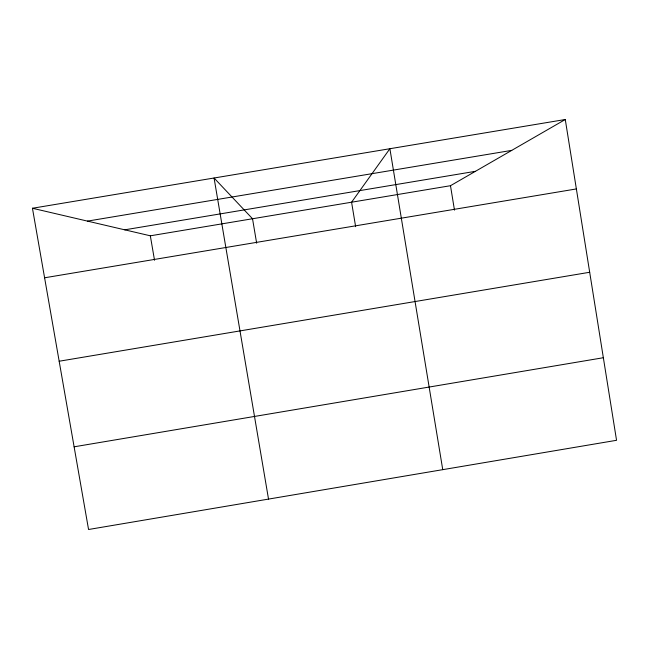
<?xml version="1.0" encoding="UTF-8"?>
<svg xmlns="http://www.w3.org/2000/svg" width="649" height="649" viewBox="0 0 649 649"><rect width="100%" height="100%" fill="white"/><g stroke="black" fill="none" stroke-linecap="round" stroke-linejoin="round"><path stroke-width="0.97" d="M32.45 208.256L150.333 235.806L450.487 185.703L565.271 119.505L616.55 440.298L88.556 529.495L32.45 208.256L565.271 119.505M59.164 361.233L589.69 272.264M74.116 446.812L603.351 357.729M87.461 221.114L511.753 150.373M124.746 229.827L475.433 171.32M44.594 277.788L576.369 188.932M150.333 235.806L154.527 260.265M256.655 243.205L252.526 218.745L214.065 178.004L268.516 499.089M355.636 226.663L351.58 202.212L389.887 148.718L442.748 469.657M450.487 185.703L454.478 210.146"/></g></svg>
